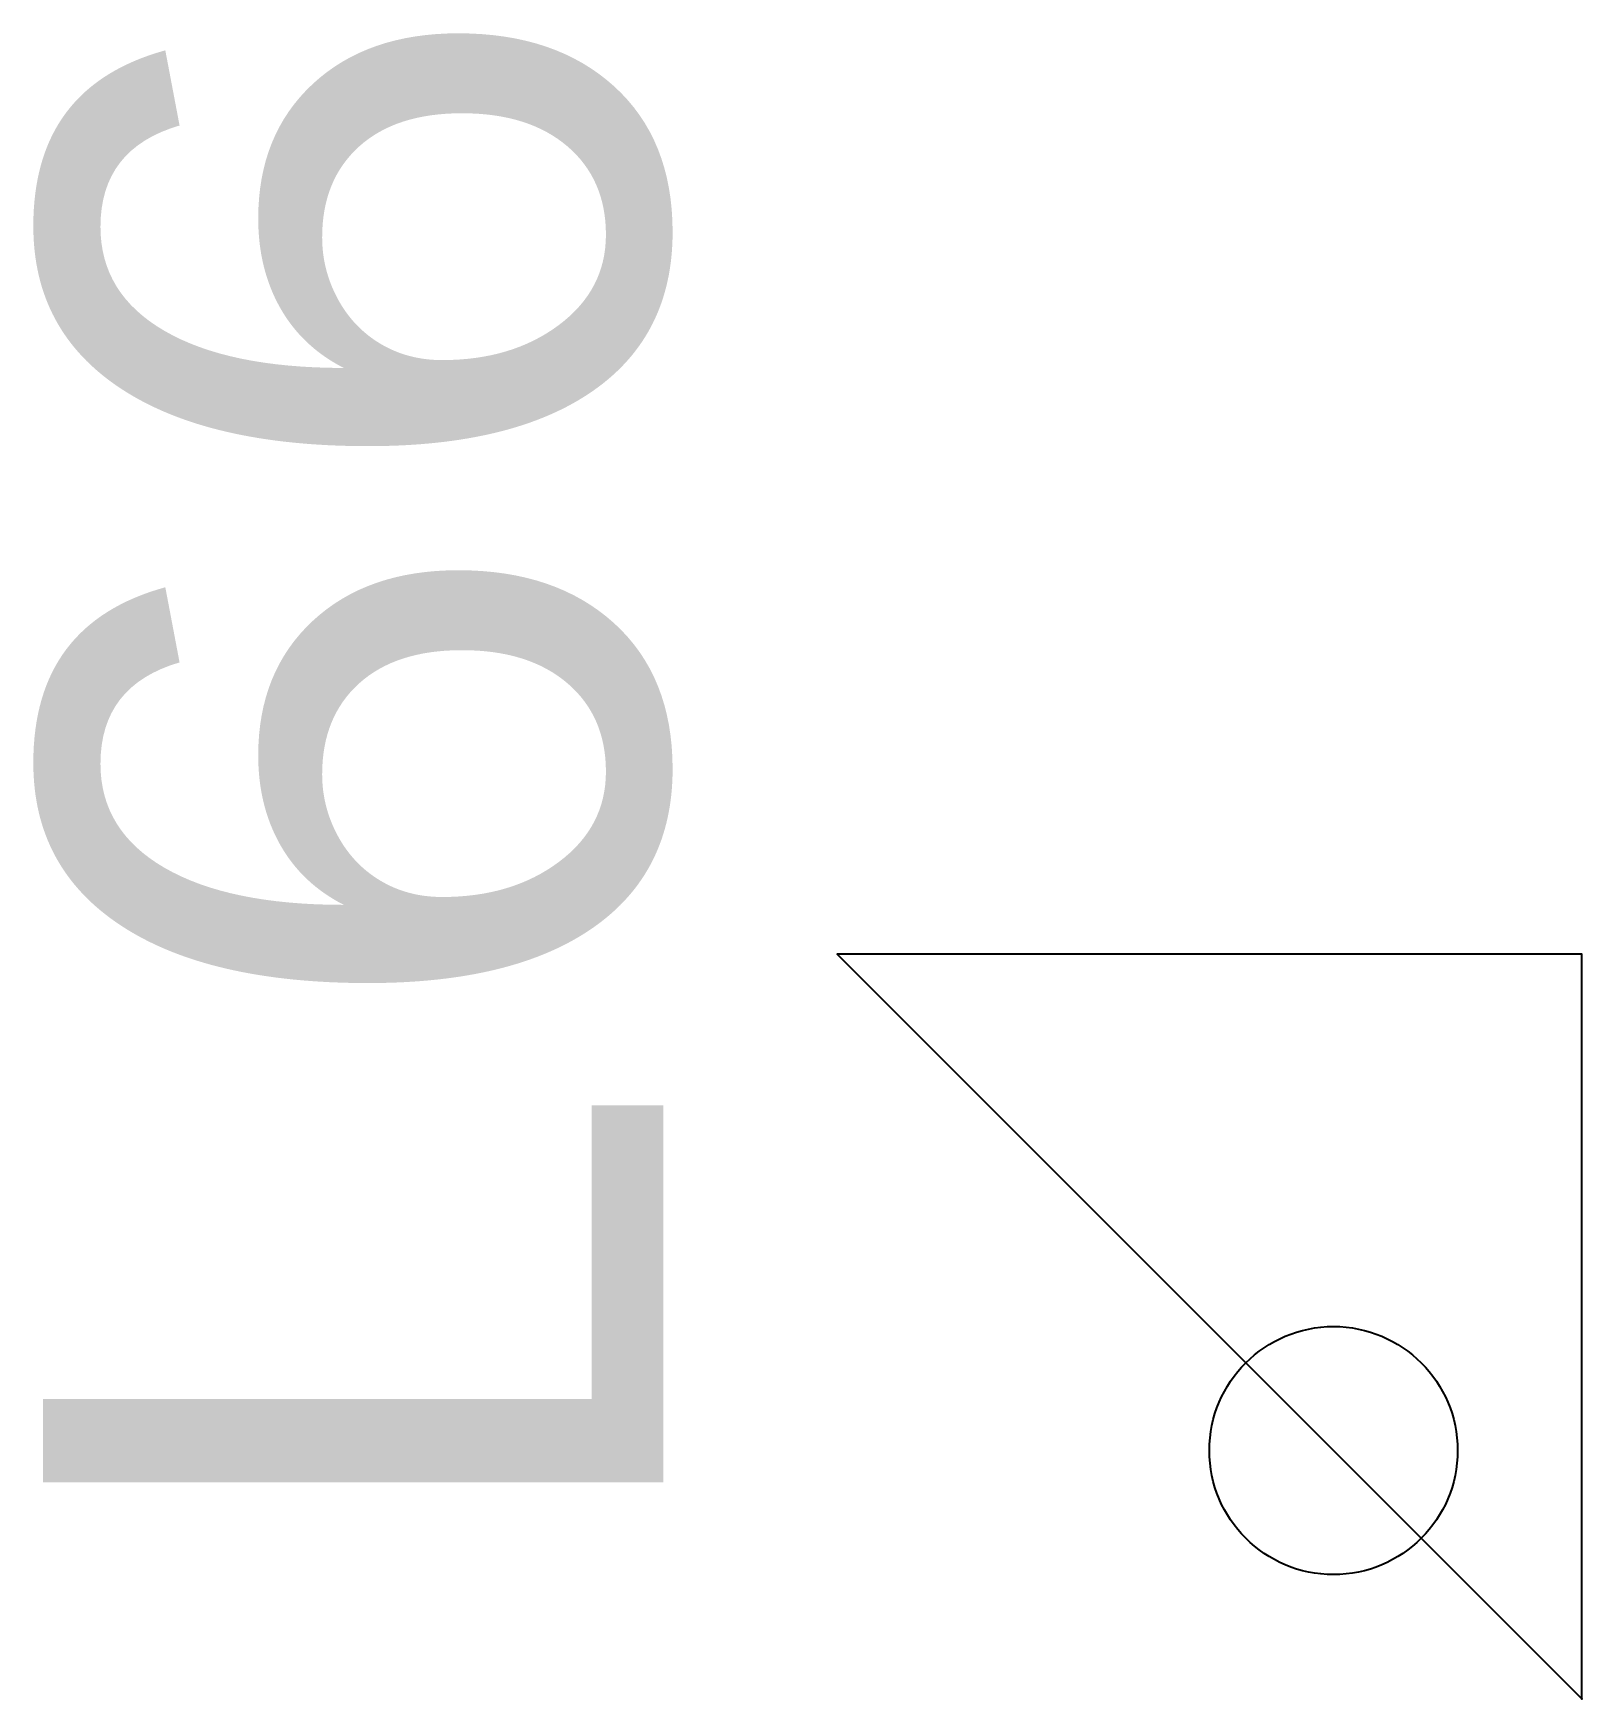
# Model space of a CAD drawing. Header units: inches. Extents: x 3.76 to 10, y 20 to 26.71.
import ezdxf
from ezdxf.enums import TextEntityAlignment as Align

# ---------------------------------------------------------------- set-up
doc = ezdxf.new("R2010")
doc.units = ezdxf.units.IN
doc.header["$MEASUREMENT"] = 0
doc.layers.add('A-FURN', color=7, linetype='Continuous')
doc.styles.add('MONOTXT', font='MONOTXT.SHX')

# ---------------------------------------------------------------- blocks, each defined once
blk = doc.blocks.new('P_TEST')
at = {"layer": 'A-FURN'}
blk.add_line((0, 0), (3, 0), dxfattribs=at)
blk.add_lwpolyline([(0, 0), (3, 0), (3, 3)], close=True, dxfattribs=at)
blk.add_circle((1, 1), 0.5, dxfattribs=at)
blk.add_point((0, 0), dxfattribs=at)
at = {"layer": 'A-FURN', "style": 'MONOTXT'}
blk.add_attdef('CAPTG', text='', height=2.5, dxfattribs=at).set_placement((3.716, 3.716), align=Align.CENTER)
at = {"layer": 'A-FURN', "flags": 1}
blk.add_attdef('CAPPN', (0, 0), '', height=0.001, dxfattribs=at)

msp = doc.modelspace()

# ---------------------------------------------------------------- block references
at = {"layer": 'A-FURN'}
ref = msp.add_blockref('P_TEST', (10, 20), dxfattribs=dict(at, rotation=90))
ref.add_attrib('CAPTG', 'L66', dxfattribs={"height": 2.5, "rotation": 90, "style": 'MONOTXT'}).set_placement((6.3, 23.7), align=Align.CENTER)

doc.saveas('drawing.dxf')
